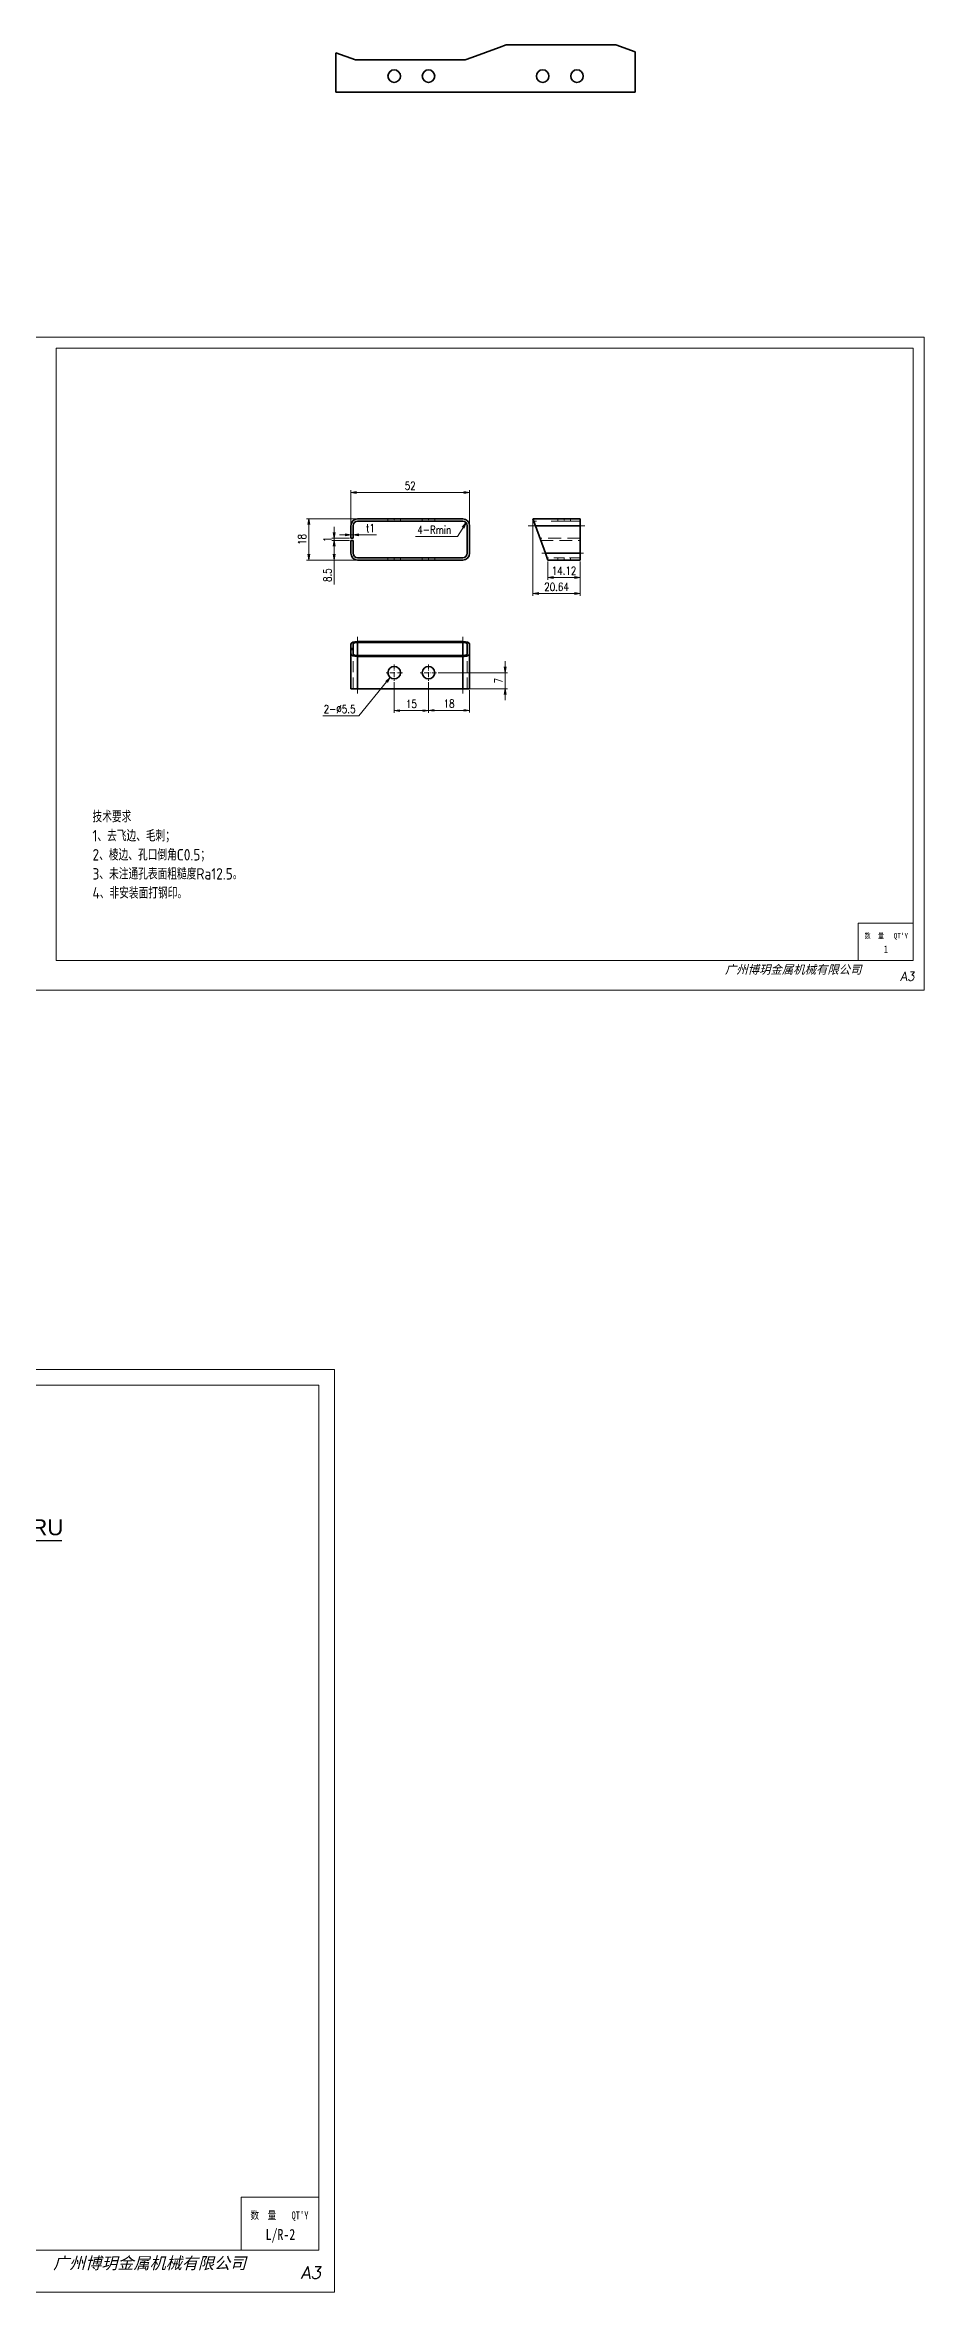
# Model space of a CAD drawing. Header units: millimetres. Extents: x 947 to 8432, y 980 to 2342.
# Drawn here: x 1639 to 2024, y 980 to 1963 of the extents above; entities that cross this region are included whole.
import ezdxf
from ezdxf.enums import TextEntityAlignment as Align

# ---------------------------------------------------------------- set-up
doc = ezdxf.new("R2010")
doc.units = ezdxf.units.MM
for name, pattern in [('AM_ISO02W050x2', [3.75, 3, -0.75]), ('AM_ISO08W050x2', [9, 6, -0.75, 1.5, -0.75]), ('DASHDOT', [18.5, 12, -3, 0.5, -3]), ('DASHED', [19.05, 12.7, -6.35])]:
    doc.linetypes.add(name, pattern=pattern)
for name, color, linetype, lineweight in [('DRAWING', 7, 'Continuous', 35), ('中心线', 2, 'AM_ISO08W050x2', 18), ('图框BY', 7, 'Continuous', 0), ('标注线', 3, 'Continuous', 18), ('粗实线', 7, 'Continuous', 35), ('虚线', 1, 'AM_ISO02W050x2', 18)]:
    doc.layers.add(name, color=color, linetype=linetype, lineweight=lineweight)
doc.layers.add('word_dim', color=253, linetype='Continuous')
doc.styles.add('DIM', font='romans.shx', dxfattribs={"width": 0.8, "bigfont": 'bigfont.shx'})
doc.styles.get("Standard").update_dxf_attribs({"font": 'arial.ttf'})
doc.styles.add('STYLE1', font='')
doc.styles.add('国标', font='simfang.ttf', dxfattribs={"width": 0.8})
doc.styles.add('机械长仿宋', font='gbenor.shx', dxfattribs={"height": 1, "bigfont": 'gbcbig.shx'})
doc.styles.add('标题字', font='romand.shx', dxfattribs={"oblique": 10, "bigfont": 'bigfont.shx'})
doc.styles.get('STYLE1').set_extended_font_data('SimSun')
doc.dimstyles.new('STANDARD1-2', dxfattribs={"dimscale": 2, "dimtxt": 3.5, "dimasz": 3, "dimexe": 1, "dimexo": 0, "dimgap": 1, "dimtad": 3, "dimdsep": 46, "dimtxsty": 'Standard', "dimblk1": 'OPEN', "dimblk2": 'OPEN', "dimsah": 1, "dimcen": 0, "dimclrd": 256, "dimclre": 256, "dimclrt": 3, "dimazin": 2, "dimtfac": 0.5, "dimtmove": 0, "dimatfit": 3, "dimldrblk": 'OPEN', "dimfxl": 1, "dimtolj": 1, "dimlwd": 25, "dimlwe": 25, "dimarcsym": 0})
doc.dimstyles.new('XR 1-1', dxfattribs={"dimtxt": 3.5, "dimasz": 2.5, "dimexe": 1, "dimexo": 0.625, "dimgap": 1.2, "dimtad": 1, "dimtoh": 1, "dimdsep": 46, "dimtxsty": 'DIM', "dimblk": 'OPEN', "dimcen": 0, "dimclrd": 8, "dimclre": 8, "dimclrt": 2, "dimazin": 2, "dimtfac": 0.5, "dimtmove": 0, "dimatfit": 3, "dimldrblk": 'OPEN', "dimfxl": 1, "dimtolj": 2, "dimlwd": 18, "dimlwe": 18, "dimarcsym": 0})
doc.dimstyles.new('XR 1-1$0', dxfattribs={"dimtxt": 3.5, "dimasz": 2.5, "dimexe": 1, "dimexo": 0.625, "dimgap": 1.2, "dimtad": 1, "dimzin": 9, "dimdsep": 46, "dimtxsty": 'DIM', "dimblk": 'OPEN', "dimcen": 0, "dimclrd": 8, "dimclre": 8, "dimclrt": 2, "dimazin": 2, "dimtfac": 0.5, "dimtmove": 0, "dimatfit": 3, "dimldrblk": 'OPEN', "dimfxl": 1, "dimtolj": 2, "dimlwd": 18, "dimlwe": 18, "dimarcsym": 0})
doc.dimstyles.new('XR 1-1$3', dxfattribs={"dimtxt": 3.5, "dimasz": 2.5, "dimexe": 1, "dimexo": 0.625, "dimgap": 1.2, "dimtad": 1, "dimtoh": 1, "dimdsep": 46, "dimtxsty": 'DIM', "dimblk": 'OPEN', "dimcen": 0, "dimclrd": 8, "dimclre": 8, "dimclrt": 2, "dimazin": 2, "dimtfac": 0.5, "dimtofl": 0, "dimtmove": 0, "dimatfit": 3, "dimldrblk": 'OPEN', "dimfxl": 1, "dimtolj": 2, "dimlwd": 18, "dimlwe": 18, "dimarcsym": 0})

# ---------------------------------------------------------------- blocks, each defined once
blk = doc.blocks.new('_Open')
at = {"color": 0, "linetype": 'ByBlock', "lineweight": -2}
for p, q in [((-1, 0.17), (0, 0)), ((-1, -0.17), (0, 0)), ((0, 0), (-1, 0))]:
    blk.add_line(p, q, dxfattribs=at)
blk = doc.blocks.new('*D101')
at = {"layer": '标注线', "color": 8, "lineweight": 18, "transparency": 16777216}
for p, q in [((1773.09, 1751.79), (1773.09, 1768.71)), ((1775.59, 1767.71), (1822.59, 1767.71)), ((1825.09, 1751.79), (1825.09, 1768.71))]:
    blk.add_line(p, q, dxfattribs=at)
at = {"layer": '标注线', "color": 8, "lineweight": 18, "transparency": 16777216, "xscale": 2.5, "yscale": 2.5, "zscale": 2.5, "rotation": 180}
blk.add_blockref('_Open', (1773.09, 1767.71), dxfattribs=at)
at = {"layer": '标注线', "color": 8, "lineweight": 18, "transparency": 16777216, "xscale": 2.5, "yscale": 2.5, "zscale": 2.5}
blk.add_blockref('_Open', (1825.09, 1767.71), dxfattribs=at)
at = {"layer": '标注线', "color": 2, "transparency": 16777216, "insert": (1799.09, 1770.66), "char_height": 3.5, "attachment_point": 5, "style": 'DIM'}
blk.add_mtext('\\A2;52', dxfattribs=at)
blk = doc.blocks.new('*D102')
at = {"layer": '标注线', "color": 8, "lineweight": 18, "transparency": 16777216}
for p, q in [((1777.52, 1756.16), (1753.7, 1756.16)), ((1754.7, 1753.66), (1754.7, 1740.66)), ((1777.52, 1738.16), (1753.7, 1738.16))]:
    blk.add_line(p, q, dxfattribs=at)
at = {"layer": '标注线', "color": 8, "lineweight": 18, "transparency": 16777216, "xscale": 2.5, "yscale": 2.5, "zscale": 2.5}
for p, rotation in [((1754.7, 1756.16), 90), ((1754.7, 1738.16), 270)]:
    blk.add_blockref('_Open', p, dxfattribs=dict(at, rotation=rotation))
at = {"layer": '标注线', "color": 2, "transparency": 16777216, "insert": (1751.75, 1747.16), "char_height": 3.5, "attachment_point": 5, "rotation": 90, "style": 'DIM'}
blk.add_mtext('\\A2;18', dxfattribs=at)
blk = doc.blocks.new('*D103')
at = {"layer": '标注线', "color": 8, "lineweight": 18, "transparency": 16777216}
for p, q in [((1859.37, 1737.54), (1859.37, 1729.54)), ((1861.87, 1730.54), (1870.98, 1730.54)), ((1873.48, 1737.54), (1873.48, 1729.54))]:
    blk.add_line(p, q, dxfattribs=at)
at = {"layer": '标注线', "color": 8, "lineweight": 18, "transparency": 16777216, "xscale": 2.5, "yscale": 2.5, "zscale": 2.5, "rotation": 180}
blk.add_blockref('_Open', (1859.37, 1730.54), dxfattribs=at)
at = {"layer": '标注线', "color": 8, "lineweight": 18, "transparency": 16777216, "xscale": 2.5, "yscale": 2.5, "zscale": 2.5}
blk.add_blockref('_Open', (1873.48, 1730.54), dxfattribs=at)
at = {"layer": '标注线', "color": 2, "transparency": 16777216, "insert": (1866.42, 1733.49), "char_height": 3.5, "attachment_point": 5, "style": 'DIM'}
blk.add_mtext('\\A2;14.12', dxfattribs=at)
blk = doc.blocks.new('*D104')
at = {"layer": '标注线', "color": 8, "lineweight": 18, "transparency": 16777216}
for p, q in [((1852.84, 1755.54), (1852.84, 1722.45)), ((1873.48, 1737.54), (1873.48, 1722.45)), ((1870.98, 1723.45), (1855.34, 1723.45))]:
    blk.add_line(p, q, dxfattribs=at)
at = {"layer": '标注线', "color": 8, "lineweight": 18, "transparency": 16777216, "xscale": 2.5, "yscale": 2.5, "zscale": 2.5, "rotation": 180}
blk.add_blockref('_Open', (1852.84, 1723.45), dxfattribs=at)
at = {"layer": '标注线', "color": 8, "lineweight": 18, "transparency": 16777216, "xscale": 2.5, "yscale": 2.5, "zscale": 2.5}
blk.add_blockref('_Open', (1873.48, 1723.45), dxfattribs=at)
at = {"layer": '标注线', "color": 2, "transparency": 16777216, "insert": (1863.16, 1726.4), "char_height": 3.5, "attachment_point": 5, "style": 'DIM'}
blk.add_mtext('\\A2;20.64', dxfattribs=at)
blk = doc.blocks.new('*D105')
at = {"layer": '标注线', "color": 8, "lineweight": 18, "transparency": 16777216}
for p, q in [((1773.09, 1749.62), (1773.09, 1750.18)), ((1774.09, 1749.62), (1774.09, 1750.18)), ((1770.59, 1749.18), (1768.09, 1749.18)), ((1773.09, 1749.18), (1774.09, 1749.18)), ((1776.59, 1749.18), (1784.29, 1749.18))]:
    blk.add_line(p, q, dxfattribs=at)
at = {"layer": '标注线', "color": 8, "lineweight": 18, "transparency": 16777216, "xscale": 2.5, "yscale": 2.5, "zscale": 2.5}
blk.add_blockref('_Open', (1773.09, 1749.18), dxfattribs=at)
at = {"layer": '标注线', "color": 8, "lineweight": 18, "transparency": 16777216, "xscale": 2.5, "yscale": 2.5, "zscale": 2.5, "rotation": 180}
blk.add_blockref('_Open', (1774.09, 1749.18), dxfattribs=at)
at = {"layer": '标注线', "color": 2, "transparency": 16777216, "insert": (1781.69, 1752.13), "char_height": 3.5, "attachment_point": 5, "style": 'DIM'}
blk.add_mtext('\\A2;{\\Fromans,bigfont|c134;t}1', dxfattribs=at)
blk = doc.blocks.new('*D106')
at = {"layer": '标注线', "color": 8, "lineweight": 18, "transparency": 16777216}
for p, q in [((1765.8, 1750.16), (1765.8, 1752.66)), ((1772.46, 1747.66), (1764.8, 1747.66)), ((1772.46, 1746.66), (1764.8, 1746.66)), ((1765.8, 1747.66), (1765.8, 1746.66)), ((1765.8, 1744.16), (1765.8, 1741.66))]:
    blk.add_line(p, q, dxfattribs=at)
at = {"layer": '标注线', "color": 8, "lineweight": 18, "transparency": 16777216, "xscale": 2.5, "yscale": 2.5, "zscale": 2.5}
for p, rotation in [((1765.8, 1747.66), 270), ((1765.8, 1746.66), 90)]:
    blk.add_blockref('_Open', p, dxfattribs=dict(at, rotation=rotation))
at = {"layer": '标注线', "color": 2, "transparency": 16777216, "insert": (1762.85, 1747.16), "char_height": 3.5, "attachment_point": 5, "rotation": 90, "style": 'DIM'}
blk.add_mtext('\\A2;1', dxfattribs=at)
blk = doc.blocks.new('*D107')
at = {"layer": '标注线', "color": 8, "lineweight": 18, "transparency": 16777216}
for p, q in [((1772.46, 1746.66), (1764.81, 1746.66)), ((1765.81, 1744.16), (1765.81, 1740.66)), ((1776.12, 1738.16), (1764.81, 1738.16)), ((1765.81, 1738.16), (1765.81, 1727.39))]:
    blk.add_line(p, q, dxfattribs=at)
at = {"layer": '标注线', "color": 8, "lineweight": 18, "transparency": 16777216, "xscale": 2.5, "yscale": 2.5, "zscale": 2.5}
for p, rotation in [((1765.81, 1746.66), 90), ((1765.81, 1738.16), 270)]:
    blk.add_blockref('_Open', p, dxfattribs=dict(at, rotation=rotation))
at = {"layer": '标注线', "color": 2, "transparency": 16777216, "insert": (1762.86, 1731.53), "char_height": 3.5, "attachment_point": 5, "rotation": 90, "style": 'DIM'}
blk.add_mtext('\\A2;8.5', dxfattribs=at)
blk = doc.blocks.new('*D108')
at = {"layer": '标注线', "color": 8, "lineweight": 18, "transparency": 16777216}
for p, q in [((1840.63, 1691.36), (1840.63, 1693.86)), ((1811.29, 1688.86), (1841.63, 1688.86)), ((1819.83, 1681.86), (1841.63, 1681.86)), ((1840.63, 1688.86), (1840.63, 1681.86)), ((1840.63, 1679.36), (1840.63, 1676.86))]:
    blk.add_line(p, q, dxfattribs=at)
at = {"layer": '标注线', "color": 8, "lineweight": 18, "transparency": 16777216, "xscale": 2.5, "yscale": 2.5, "zscale": 2.5}
for p, rotation in [((1840.63, 1688.86), 270), ((1840.63, 1681.86), 90)]:
    blk.add_blockref('_Open', p, dxfattribs=dict(at, rotation=rotation))
at = {"layer": '标注线', "color": 2, "transparency": 16777216, "insert": (1837.68, 1685.36), "char_height": 3.5, "attachment_point": 5, "rotation": 90, "style": 'DIM'}
blk.add_mtext('\\A2;7', dxfattribs=at)
blk = doc.blocks.new('*D109')
at = {"layer": '标注线', "color": 8, "lineweight": 18, "transparency": 16777216}
for p, q in [((1792.09, 1684.66), (1792.09, 1671.26)), ((1807.09, 1684.66), (1807.09, 1671.26)), ((1804.59, 1672.26), (1794.59, 1672.26))]:
    blk.add_line(p, q, dxfattribs=at)
at = {"layer": '标注线', "color": 8, "lineweight": 18, "transparency": 16777216, "xscale": 2.5, "yscale": 2.5, "zscale": 2.5, "rotation": 180}
blk.add_blockref('_Open', (1792.09, 1672.26), dxfattribs=at)
at = {"layer": '标注线', "color": 8, "lineweight": 18, "transparency": 16777216, "xscale": 2.5, "yscale": 2.5, "zscale": 2.5}
blk.add_blockref('_Open', (1807.09, 1672.26), dxfattribs=at)
at = {"layer": '标注线', "color": 2, "transparency": 16777216, "insert": (1799.59, 1675.21), "char_height": 3.5, "attachment_point": 5, "style": 'DIM'}
blk.add_mtext('\\A2;15', dxfattribs=at)
blk = doc.blocks.new('*D110')
at = {"layer": '标注线', "color": 8, "lineweight": 18, "transparency": 16777216}
for p, q in [((1807.09, 1684.04), (1807.09, 1671.39)), ((1825.09, 1681.24), (1825.09, 1671.39)), ((1809.59, 1672.39), (1822.59, 1672.39))]:
    blk.add_line(p, q, dxfattribs=at)
at = {"layer": '标注线', "color": 8, "lineweight": 18, "transparency": 16777216, "xscale": 2.5, "yscale": 2.5, "zscale": 2.5, "rotation": 180}
blk.add_blockref('_Open', (1807.09, 1672.39), dxfattribs=at)
at = {"layer": '标注线', "color": 8, "lineweight": 18, "transparency": 16777216, "xscale": 2.5, "yscale": 2.5, "zscale": 2.5}
blk.add_blockref('_Open', (1825.09, 1672.39), dxfattribs=at)
at = {"layer": '标注线', "color": 2, "transparency": 16777216, "insert": (1816.09, 1675.34), "char_height": 3.5, "attachment_point": 5, "style": 'DIM'}
blk.add_mtext('\\A2;18', dxfattribs=at)
blk = doc.blocks.new('*D111')
at = {"layer": '标注线', "color": 8, "lineweight": 18, "transparency": 16777216}
for p, q in [((1776.64, 1670), (1788.76, 1684.8)), ((1760.91, 1670), (1776.64, 1670))]:
    blk.add_line(p, q, dxfattribs=at)
at = {"layer": '标注线', "color": 8, "lineweight": 18, "transparency": 16777216, "xscale": 2.5, "yscale": 2.5, "zscale": 2.5, "rotation": 50.68449820134992}
blk.add_blockref('_Open', (1790.35, 1686.73), dxfattribs=at)
at = {"layer": '标注线', "color": 2, "transparency": 16777216, "insert": (1768.18, 1672.95), "char_height": 3.5, "attachment_point": 5, "style": 'DIM'}
blk.add_mtext('\\A2;{\\Fromans,bigfont|c134;2-}∅5.5', dxfattribs=at)
blk = doc.blocks.new('*D472')
at = {"layer": 'word_dim', "lineweight": 25, "ltscale": 2, "transparency": 16777216}
for p, q in [((1567.59, 1309), (1551.43, 1267.35)), ((1646.57, 1309), (1567.59, 1309))]:
    blk.add_line(p, q, dxfattribs=at)
at = {"layer": 'word_dim', "lineweight": 25, "ltscale": 2, "transparency": 16777216, "xscale": 6, "yscale": 6, "zscale": 6, "rotation": 248.7868012209565}
blk.add_blockref('_Open', (1549.26, 1261.76), dxfattribs=at)
at = {"layer": 'word_dim', "color": 3, "ltscale": 2, "transparency": 16777216, "insert": (1611.43, 1314.77), "char_height": 7, "attachment_point": 5}
blk.add_mtext('\\A1;DR. {\\Fromans,bigfont|c134;2}-∅9 THRU', dxfattribs=at)

msp = doc.modelspace()

# ---------------------------------------------------------------- linework, layer by layer
at = {"layer": 'DRAWING'}
for p, q in [((1775.09, 1956.973), (1766.59, 1960.053)), ((1766.59, 1960.053), (1766.59, 1942.855)), ((1775.09, 1956.973), (1823.09, 1956.973)), ((1823.09, 1956.973), (1826.09, 1958.06)), ((1826.09, 1958.06), (1838.09, 1962.408)), ((1838.09, 1962.408), (1841.09, 1963.495)), ((1841.09, 1963.495), (1889.09, 1963.495)), ((1897.59, 1960.415), (1889.09, 1963.495)), ((1897.59, 1942.855), (1897.59, 1960.415)), ((1766.59, 1942.855), (1775.09, 1942.855)), ((1776.09, 1942.855), (1773.09, 1942.855)), ((1776.09, 1942.855), (1822.09, 1942.855)), ((1825.09, 1942.855), (1822.09, 1942.855)), ((1826.09, 1942.855), (1823.09, 1942.855)), ((1826.09, 1942.855), (1838.09, 1942.855)), ((1841.09, 1942.855), (1838.09, 1942.855)), ((1839.09, 1942.855), (1842.09, 1942.855)), ((1888.09, 1942.855), (1842.09, 1942.855)), ((1888.09, 1942.855), (1891.09, 1942.855)), ((1889.09, 1942.855), (1897.59, 1942.855))]:
    msp.add_line(p, q, dxfattribs=at)
for centre in [(1792.09, 1949.855), (1807.09, 1949.855), (1857.09, 1949.855), (1872.09, 1949.855)]:
    msp.add_circle(centre, 2.75, dxfattribs=at)
at = {"layer": '中心线', "linetype": 'DASHDOT', "ltscale": 0.03}
for p, q in [((1792.09, 1755.061), (1792.09, 1756.261)), ((1807.09, 1755.061), (1807.09, 1756.261)), ((1866.484, 1755.061), (1866.484, 1756.261)), ((1792.09, 1738.061), (1792.09, 1739.261)), ((1807.09, 1738.061), (1807.09, 1739.261)), ((1866.484, 1738.061), (1866.484, 1739.261))]:
    msp.add_line(p, q, dxfattribs=at)
at = {"layer": '中心线', "linetype": 'DASHDOT'}
for p, q in [((1875.548, 1753.161), (1850.778, 1753.161)), ((1776.09, 1679.798), (1776.09, 1704.567)), ((1822.09, 1679.798), (1822.09, 1704.567))]:
    msp.add_line(p, q, dxfattribs=at)
at = {"layer": '中心线', "linetype": 'DASHDOT', "ltscale": 0.456169}
msp.add_line((1875.004, 1741.161), (1856.758, 1741.161), dxfattribs=at)
at = {"layer": '中心线', "linetype": 'DASHDOT', "ltscale": 0.17875}
for p, q in [((1792.09, 1692.437), (1792.09, 1685.287)), ((1807.09, 1692.437), (1807.09, 1685.287)), ((1795.665, 1688.862), (1788.515, 1688.862)), ((1810.665, 1688.862), (1803.515, 1688.862))]:
    msp.add_line(p, q, dxfattribs=at)
at = {"layer": '图框BY'}
for points in [[(2024.051, 1835.722), (1620, 1835.722), (1620, 1550), (2024.051, 1550)], [(1765.918, 1383.964), (1195.243, 1383.964), (1195.243, 980.415), (1765.918, 980.415)]]:
    msp.add_lwpolyline(points, close=True, dxfattribs=at)
for points in [[(1644.051, 1830.911), (1644.051, 1562.987), (2019.241, 1562.987), (2019.241, 1830.911), (1644.051, 1830.911)], [(1995.19, 1562.987), (1995.19, 1579.342), (2019.241, 1579.342)], [(1229.212, 1377.17), (1229.212, 998.758), (1759.125, 998.758), (1759.125, 1377.17), (1229.212, 1377.17)], [(1725.156, 998.758), (1725.156, 1021.857), (1759.125, 1021.857)]]:
    msp.add_lwpolyline(points, dxfattribs=at)
at = {"layer": '粗实线', "lineweight": 35, "ltscale": 0.1375}
for p, q in [((1773.09, 1747.661), (1773.09, 1753.161)), ((1774.09, 1753.161), (1774.09, 1747.661)), ((1773.09, 1741.161), (1773.09, 1746.661)), ((1774.09, 1746.661), (1774.09, 1741.161))]:
    msp.add_line(p, q, dxfattribs=at)
at = {"layer": '粗实线', "lineweight": 35}
for p, q in [((1822.09, 1756.161), (1776.09, 1756.161)), ((1822.09, 1755.161), (1776.09, 1755.161)), ((1873.484, 1756.161), (1852.843, 1756.161)), ((1822.09, 1739.161), (1776.09, 1739.161)), ((1776.09, 1738.161), (1822.09, 1738.161)), ((1822.09, 1702.502), (1776.09, 1702.502)), ((1822.09, 1702.14), (1776.09, 1702.14)), ((1822.09, 1696.342), (1776.09, 1696.342)), ((1776.09, 1695.98), (1822.09, 1695.98)), ((1776.09, 1681.862), (1822.09, 1681.862))]:
    msp.add_line(p, q, dxfattribs=at)
at = {"layer": '粗实线', "lineweight": 35, "ltscale": 0.3}
for p, q in [((1824.09, 1741.161), (1824.09, 1753.161)), ((1825.09, 1741.161), (1825.09, 1753.161)), ((1873.484, 1741.161), (1873.484, 1753.161))]:
    msp.add_line(p, q, dxfattribs=at)
at = {"layer": '粗实线', "lineweight": 35, "ltscale": 0.079772}
for p, q in [((1853.93, 1753.161), (1852.843, 1756.161)), ((1859.366, 1738.161), (1858.279, 1741.161))]:
    msp.add_line(p, q, dxfattribs=at)
at = {"layer": '粗实线', "lineweight": 35, "ltscale": 0.31909}
msp.add_line((1858.279, 1741.161), (1853.93, 1753.161), dxfattribs=at)
at = {"layer": '粗实线', "lineweight": 35, "ltscale": 0.48884}
msp.add_line((1873.484, 1753.161), (1853.93, 1753.161), dxfattribs=at)
at = {"layer": '粗实线', "lineweight": 35, "ltscale": 0.075}
for p, q in [((1873.484, 1756.161), (1873.484, 1753.161)), ((1873.484, 1741.161), (1873.484, 1738.161)), ((1776.09, 1681.862), (1773.09, 1681.862)), ((1825.09, 1681.862), (1822.09, 1681.862))]:
    msp.add_line(p, q, dxfattribs=at)
at = {"layer": '粗实线', "lineweight": 35, "ltscale": 0.025}
for p, q in [((1774.09, 1747.661), (1773.09, 1747.661)), ((1774.09, 1746.661), (1773.09, 1746.661)), ((1774.09, 1699.422), (1773.09, 1699.422)), ((1774.09, 1699.06), (1773.09, 1699.06))]:
    msp.add_line(p, q, dxfattribs=at)
at = {"layer": '粗实线', "lineweight": 35, "ltscale": 0.380128}
for p, q in [((1873.484, 1741.161), (1858.279, 1741.161)), ((1773.09, 1681.862), (1773.09, 1697.067)), ((1825.09, 1681.862), (1825.09, 1697.067))]:
    msp.add_line(p, q, dxfattribs=at)
at = {"layer": '粗实线', "lineweight": 35, "ltscale": 0.35295}
for p, q in [((1873.484, 1738.161), (1859.366, 1738.161)), ((1776.09, 1681.862), (1776.09, 1695.98)), ((1822.09, 1681.862), (1822.09, 1695.98))]:
    msp.add_line(p, q, dxfattribs=at)
at = {"layer": '粗实线', "lineweight": 35, "ltscale": 0.049827}
for p, q in [((1773.09, 1699.422), (1773.09, 1701.415)), ((1774.09, 1701.415), (1774.09, 1699.422)), ((1773.09, 1697.067), (1773.09, 1699.06)), ((1774.09, 1699.06), (1774.09, 1697.067))]:
    msp.add_line(p, q, dxfattribs=at)
at = {"layer": '粗实线', "lineweight": 35, "ltscale": 0.14495}
for p, q in [((1776.09, 1696.342), (1776.09, 1702.14)), ((1822.09, 1696.342), (1822.09, 1702.14))]:
    msp.add_line(p, q, dxfattribs=at)
at = {"layer": '粗实线', "lineweight": 35, "ltscale": 0.108712}
msp.add_line((1824.09, 1697.067), (1824.09, 1701.415), dxfattribs=at)
at = {"layer": '粗实线', "lineweight": 35, "ltscale": 0.108713}
msp.add_line((1825.09, 1697.067), (1825.09, 1701.415), dxfattribs=at)
at = {"layer": '粗实线', "lineweight": 35, "ltscale": 0.009059}
for p, q in [((1773.09, 1699.06), (1773.09, 1699.422)), ((1774.09, 1699.06), (1774.09, 1699.422))]:
    msp.add_line(p, q, dxfattribs=at)
at = {"layer": '粗实线', "lineweight": 35}
for centre in [(1792.09, 1688.862), (1807.09, 1688.862)]:
    msp.add_circle(centre, 2.75, dxfattribs=at)
for centre, radius, start, end in [((1776.09, 1753.161), 3, 90, 180), ((1776.09, 1753.161), 2, 90, 180), ((1822.09, 1753.161), 3, 0, 90), ((1822.09, 1753.161), 2, 0, 90), ((1776.09, 1741.161), 3, 180, 270), ((1776.09, 1741.161), 2, 180, 270), ((1822.09, 1741.161), 3, 270, 0), ((1822.09, 1741.161), 2, 270, 0)]:
    msp.add_arc(centre, radius, start, end, dxfattribs=at)
for centre, major_axis, start_param, end_param in [((1776.09, 1701.415), (-3, 0), 4.712389, 6.2831853), ((1776.09, 1701.415), (-2, 0), 4.712389, 6.2831853), ((1822.09, 1701.415), (-3, 0), 3.1415927, 4.712389), ((1822.09, 1701.415), (-2, 0), 3.1415927, 4.712389), ((1776.09, 1697.067), (-3, 0), 0, 1.5707963), ((1776.09, 1697.067), (-2, 0), 0, 1.5707963), ((1822.09, 1697.067), (-3, 0), 1.5707963, 3.1415927), ((1822.09, 1697.067), (-2, 0), 1.5707963, 3.1415927)]:
    msp.add_ellipse(centre, major_axis=major_axis, ratio=0.362375, start_param=start_param, end_param=end_param, dxfattribs=at)
at = {"layer": '虚线', "linetype": 'DASHED', "ltscale": 0.025}
for p, q in [((1789.34, 1755.161), (1789.34, 1756.161)), ((1794.84, 1755.161), (1794.84, 1756.161)), ((1804.34, 1755.161), (1804.34, 1756.161)), ((1809.84, 1755.161), (1809.84, 1756.161)), ((1863.734, 1755.161), (1863.734, 1756.161)), ((1863.734, 1755.161), (1863.734, 1756.161)), ((1869.234, 1755.161), (1869.234, 1756.161)), ((1869.234, 1755.161), (1869.234, 1756.161)), ((1789.34, 1738.161), (1789.34, 1739.161)), ((1794.84, 1738.161), (1794.84, 1739.161)), ((1804.34, 1738.161), (1804.34, 1739.161)), ((1809.84, 1738.161), (1809.84, 1739.161)), ((1863.734, 1738.161), (1863.734, 1739.161)), ((1863.734, 1738.161), (1863.734, 1739.161)), ((1869.234, 1738.161), (1869.234, 1739.161)), ((1869.234, 1738.161), (1869.234, 1739.161))]:
    msp.add_line(p, q, dxfattribs=at)
at = {"layer": '虚线', "linetype": 'DASHED'}
for p, q in [((1873.484, 1755.161), (1853.205, 1755.161)), ((1776.09, 1681.862), (1776.09, 1702.502)), ((1822.09, 1681.862), (1822.09, 1702.502))]:
    msp.add_line(p, q, dxfattribs=at)
at = {"layer": '虚线', "linetype": 'DASHED', "ltscale": 0.48884}
msp.add_line((1873.484, 1753.161), (1853.93, 1753.161), dxfattribs=at)
msp.add_line((1873.484, 1753.161), (1853.93, 1753.161), dxfattribs=at)
msp.add_line((1873.484, 1753.161), (1853.93, 1753.161), dxfattribs=at)
at = {"layer": '虚线', "linetype": 'DASHED', "ltscale": 0.439014}
msp.add_line((1873.484, 1747.661), (1855.923, 1747.661), dxfattribs=at)
at = {"layer": '虚线', "linetype": 'DASHED', "ltscale": 0.429954}
msp.add_line((1856.286, 1746.661), (1873.484, 1746.661), dxfattribs=at)
at = {"layer": '虚线', "linetype": 'DASHED', "ltscale": 0.380128}
for p, q in [((1873.484, 1741.161), (1858.279, 1741.161)), ((1873.484, 1741.161), (1858.279, 1741.161)), ((1873.484, 1741.161), (1858.279, 1741.161)), ((1774.09, 1681.862), (1774.09, 1697.067)), ((1824.09, 1681.862), (1824.09, 1697.067))]:
    msp.add_line(p, q, dxfattribs=at)
at = {"layer": '虚线', "linetype": 'DASHED', "ltscale": 0.362009}
for p, q in [((1873.484, 1739.161), (1859.003, 1739.161)), ((1776.09, 1681.862), (1776.09, 1696.342)), ((1776.09, 1681.862), (1776.09, 1696.342)), ((1822.09, 1681.862), (1822.09, 1696.342)), ((1822.09, 1681.862), (1822.09, 1696.342))]:
    msp.add_line(p, q, dxfattribs=at)

# ---------------------------------------------------------------- texts
at = {"layer": '图框BY', "style": '国标', "width": 0.8}
for s, height, p in [('数  量', 2.4051, (1998.01, 1572.577)), ("QT'Y ", 2.4051, (2010.76, 1572.577)), ('数  量', 3.3969, (1729.139, 1012.302)), ("QT'Y ", 3.3969, (1747.147, 1012.302))]:
    msp.add_text(s, height=height, dxfattribs=at).set_placement(p)
for s, height, p in [('1', 3.367, (2007.318, 1566.163)), ('L/R-2', 4.7556, (1742.285, 1003.243))]:
    msp.add_text(s, height=height, dxfattribs=at).set_placement(p, align=Align.CENTER)
at = {"layer": '图框BY', "lineweight": -3, "style": 'STYLE1', "oblique": 15}
for height, p in [(3.6557, (1936.861, 1557.147)), (5.16325, (1642.772, 990.509))]:
    msp.add_text('广州博玥金属机械有限公司', height=height, dxfattribs=at).set_placement(p)
at = {"layer": '图框BY', "style": '标题字', "oblique": 10}
for height, p in [(3.8481, (2016.755, 1556.025)), (5.435, (1755.614, 988.924))]:
    msp.add_text('A3', height=height, dxfattribs=at).set_placement(p, align=Align.MIDDLE)
at = {"layer": '标注线', "color": 2, "insert": (1817.076, 1749.66), "char_height": 3.5, "attachment_point": 9, "style": 'DIM'}
msp.add_mtext('\\A2;4-Rmin', dxfattribs=at)
at = {"layer": '标注线', "color": 2, "insert": (1660, 1590), "char_height": 5, "width": 114.82461, "attachment_point": 7, "style": '机械长仿宋'}
msp.add_mtext('\\A2;技术要求\\P1、去飞边、毛刺；\\P2、棱边、孔口倒角C0.5；\\P3、未注通孔表面粗糙度Ra12.5。\\P4、非安装面打钢印。', dxfattribs=at)

# ---------------------------------------------------------------- dimensions: what is measured, and where the dimension line sits
at = {"layer": 'word_dim', "ltscale": 2}
dim = msp.add_diameter_dim_2p(p1=(1545.999, 1253.37), p2=(1549.255, 1261.76), text='DR. {\\Fromans,bigfont|c134;2}-<> THRU', dimstyle='STANDARD1-2', override={"dimtoh": 1, "dimtofl": 0}, dxfattribs=at)
dim.commit()
dim.dimension.update_dxf_attribs({"geometry": '*D472', "text_midpoint": (1611.425, 1309.002), "dimtype": 163})
at = {"layer": '标注线'}
for base, p1, p2, picture, middle in [((1825.09, 1767.705), (1773.09, 1751.164), (1825.09, 1751.164), '*D101', (1799.09, 1770.655)), ((1792.09, 1672.259), (1807.09, 1685.287), (1792.09, 1685.287), '*D109', (1799.59, 1675.209)), ((1825.09, 1672.388), (1807.09, 1684.662), (1825.09, 1681.862), '*D110', (1816.09, 1675.338))]:
    dim = msp.add_linear_dim(base=base, p1=p1, p2=p2, dimstyle='XR 1-1$0', dxfattribs=at)
    dim.commit()
    dim.dimension.update_dxf_attribs({"geometry": picture, "text_midpoint": middle})
for base, p1, p2, picture, middle in [((1754.7, 1738.161), (1778.14, 1756.161), (1778.14, 1738.161), '*D102', (1754.7, 1747.161)), ((1765.795, 1746.661), (1773.09, 1747.661), (1773.09, 1746.661), '*D106', (1765.795, 1747.161)), ((1765.808, 1738.161), (1773.09, 1746.661), (1776.749, 1738.161), '*D107', (1765.808, 1731.528))]:
    dim = msp.add_linear_dim(base=base, p1=p1, p2=p2, angle=90, dimstyle='XR 1-1$0', dxfattribs=at)
    dim.commit()
    dim.dimension.update_dxf_attribs({"geometry": picture, "text_midpoint": middle, "dimtype": 160})
dim = msp.add_linear_dim(base=(1774.09, 1749.181), p1=(1773.09, 1748.992), p2=(1774.09, 1748.992), text='{\\Fromans,bigfont|c134;t}<>', dimstyle='XR 1-1$0', dxfattribs=at)
dim.commit()
dim.dimension.update_dxf_attribs({"geometry": '*D105', "text_midpoint": (1781.69, 1749.181), "dimtype": 160})
for base, p1, p2, picture, middle in [((1852.843, 1723.454), (1873.484, 1738.161), (1852.843, 1756.161), '*D104', (1863.163, 1723.454)), ((1873.484, 1730.536), (1859.366, 1738.161), (1873.484, 1738.161), '*D103', (1866.425, 1730.536))]:
    dim = msp.add_linear_dim(base=base, p1=p1, p2=p2, dimstyle='XR 1-1$0', dxfattribs=at)
    dim.commit()
    dim.dimension.update_dxf_attribs({"geometry": picture, "text_midpoint": middle, "dimtype": 160})
dim = msp.add_diameter_dim_2p(p1=(1793.832, 1690.989), p2=(1790.347, 1686.734), text='{\\Fromans,bigfont|c134;2-}<>', dimstyle='XR 1-1$3', dxfattribs=at)
dim.commit()
dim.dimension.update_dxf_attribs({"geometry": '*D111', "text_midpoint": (1768.176, 1670), "dimtype": 163})
dim = msp.add_linear_dim(base=(1840.632, 1681.862), p1=(1810.665, 1688.862), p2=(1819.201, 1681.862), angle=90, dimstyle='XR 1-1$0', dxfattribs=at)
dim.commit()
dim.dimension.update_dxf_attribs({"geometry": '*D108', "text_midpoint": (1837.682, 1685.362)})

# ---------------------------------------------------------------- leaders
at = {"layer": '标注线', "annotation_type": 0, "has_hookline": 1, "hookline_direction": 1, "text_width": 15.6}
msp.add_leader([(1823.63, 1754.437), (1819.789, 1748.46), (1818.276, 1748.46)], dimstyle='XR 1-1', dxfattribs=at)

doc.saveas('drawing.dxf')
